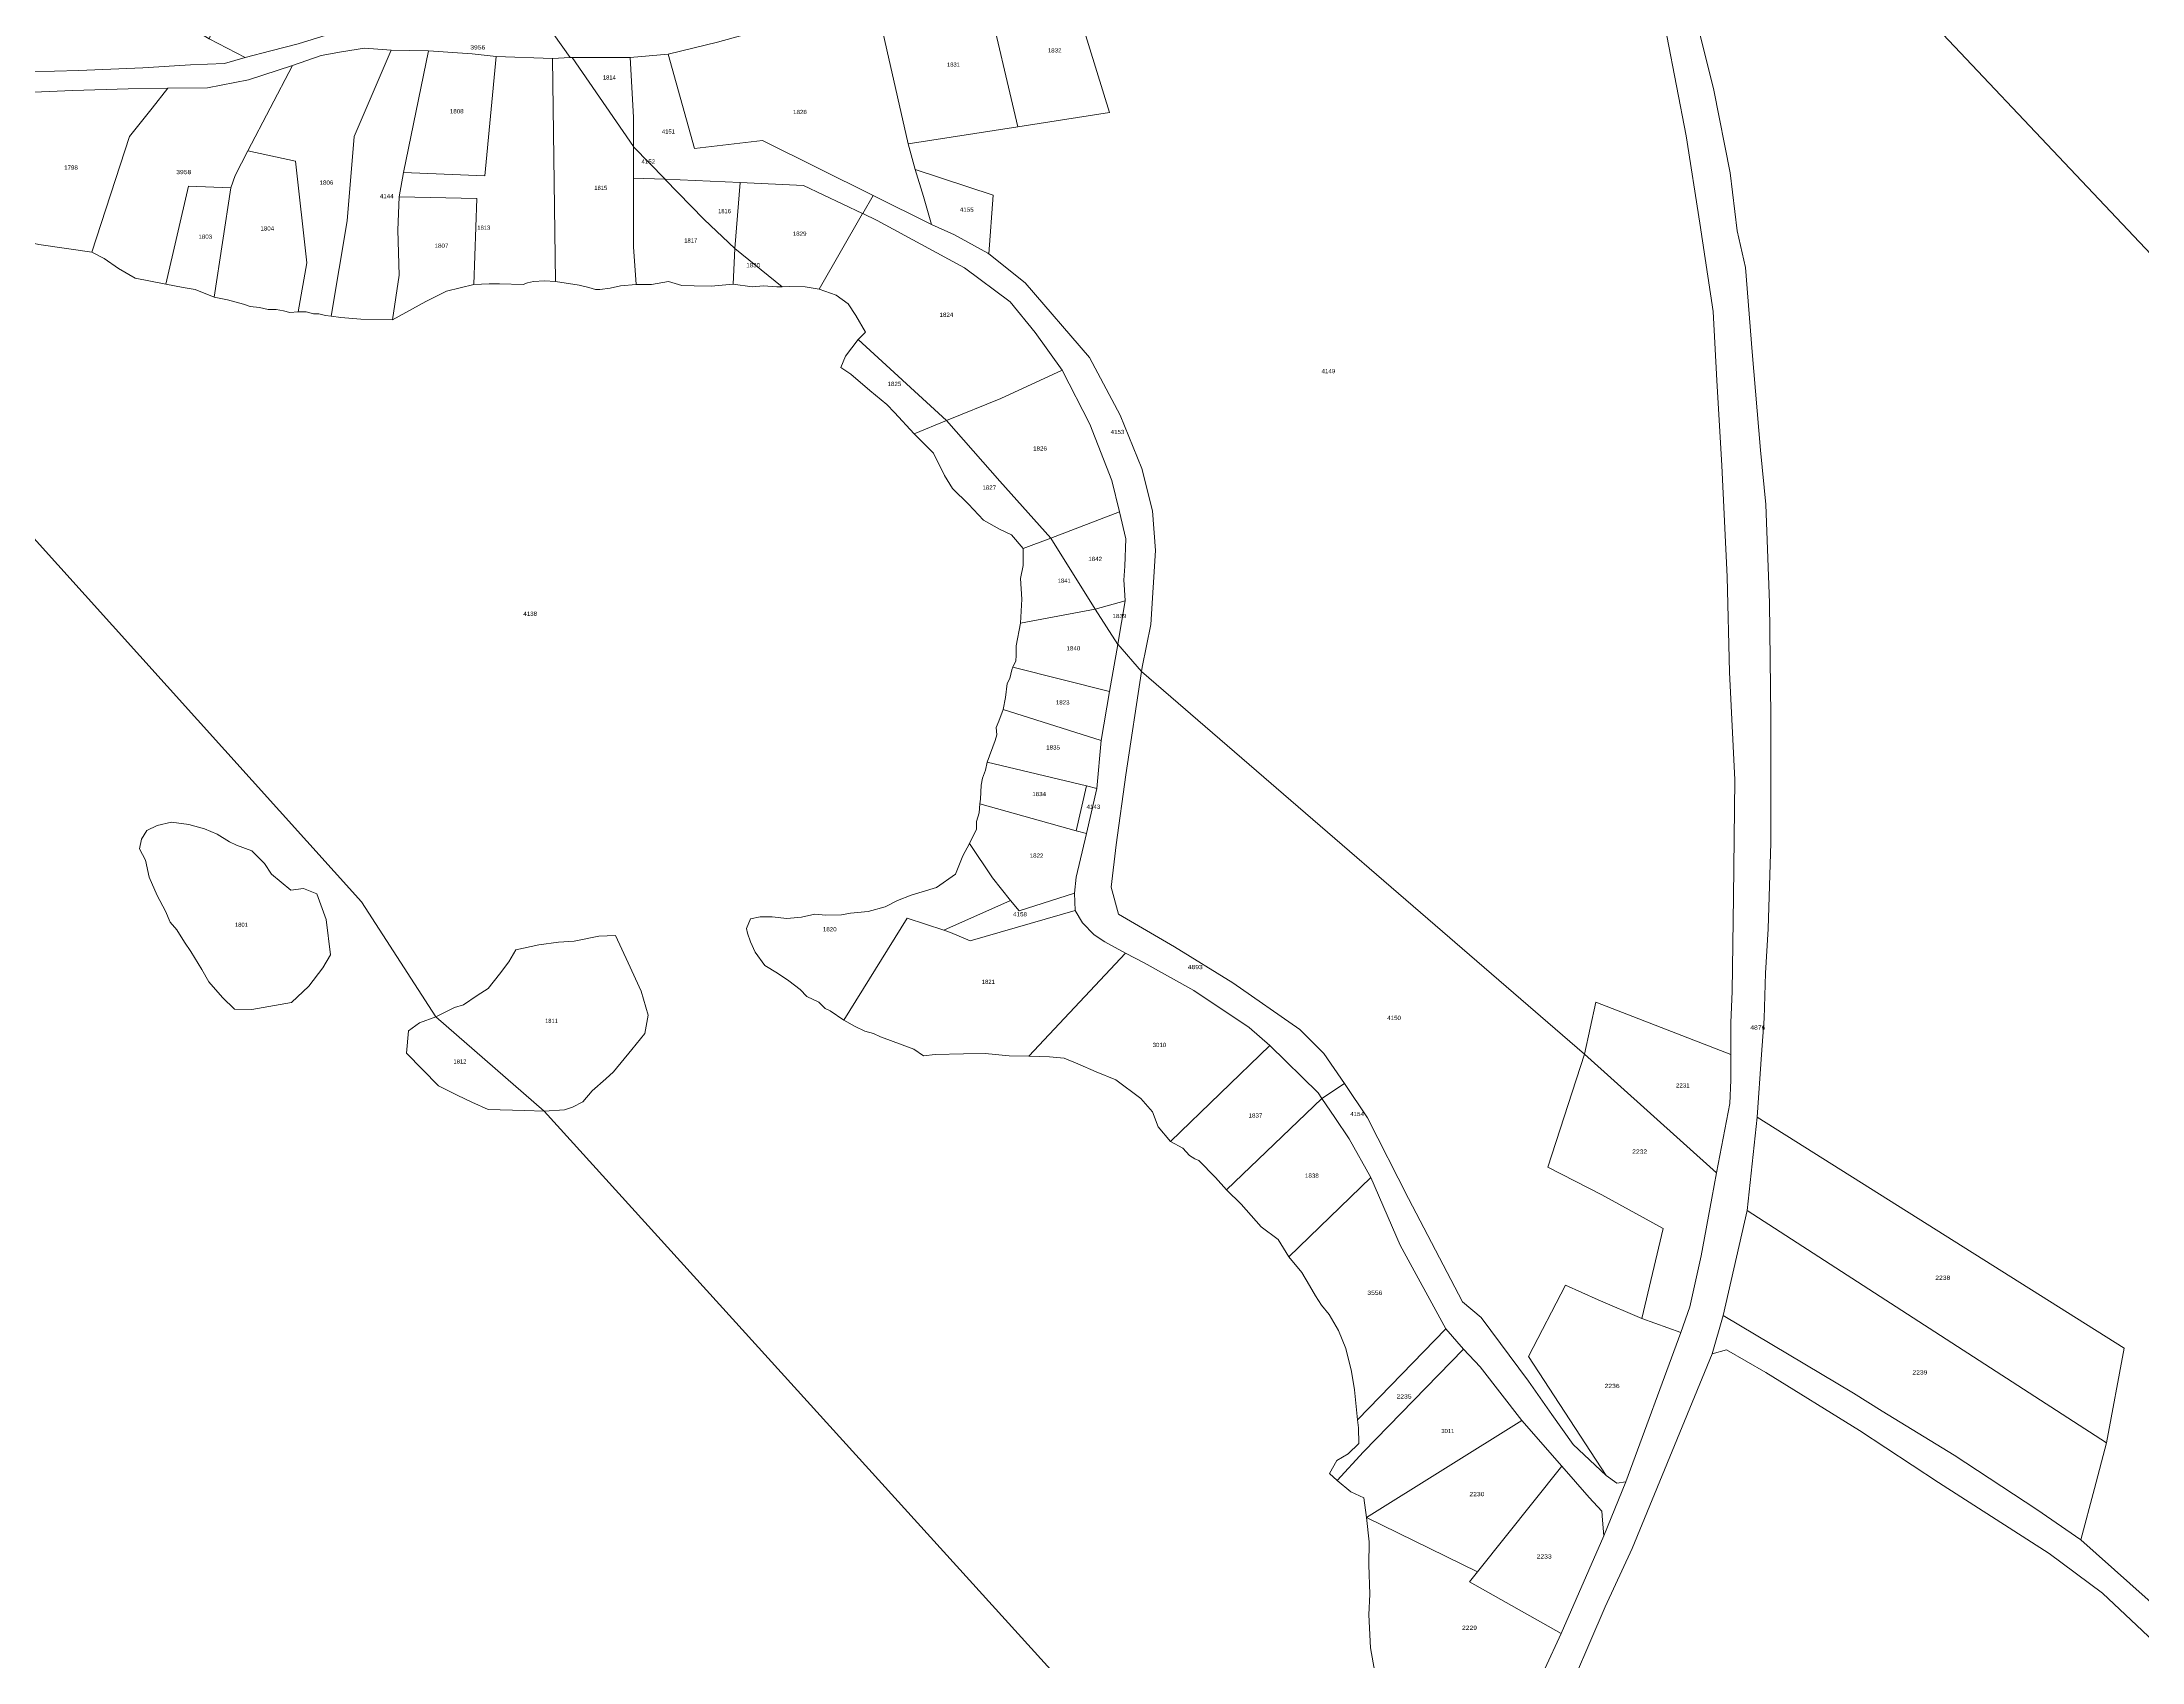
# Model space of a CAD drawing. Header units: metres. Extents: x 208626 to 229755, y 5040476 to 5064226.
# Drawn here: x 219559 to 220259, y 5056045 to 5056584 of the extents above; entities that cross this region are included whole.
import ezdxf

# ---------------------------------------------------------------- set-up
doc = ezdxf.new("R2010")
doc.units = ezdxf.units.M
doc.header["$LTSCALE"] = 0.56
doc.layers.add('6', color=7, linetype='Continuous', lineweight=13)
doc.layers.add('61', color=7, linetype='Continuous')

msp = doc.modelspace()

# ---------------------------------------------------------------- linework, layer by layer
at = {"layer": '6'}
msp.add_line((220120.2605, 5056149.2359), (220115.5779, 5056147.8946), dxfattribs=at)
for points in [[(220664.0159, 5056088.4382), (220078.8307, 5056707.2875), (220085.5501, 5056720.1766), (220092.7146, 5056735.8081), (220100.7552, 5056754.8874), (220106.828, 5056767.7474), (220111.4536, 5056776.252), (220119.3307, 5056794.8963), (220128.6185, 5056812.7574), (220136.1202, 5056822.0452), (220144.1151, 5056830.2815), (220151.0493, 5056833.945), (220156.0871, 5056836.2959), (220161.8889, 5056837.7834), (220171.5363, 5056839.0947), (220185.0596, 5056839.9063), (220204.7069, 5056840.2635), (220221.5784, 5056839.5425), (220238.8189, 5056839.9903), (220263.0003, 5056839.6545), (220293.339, 5056839.2067), (220328.3797, 5056838.423), (220358.2706, 5056838.535), (220828.8154, 5056342.8613)], [(220078.8307, 5056707.2875), (220664.0159, 5056088.4382), (220468.6114, 5055880.6926), (220238.2435, 5056086.0057), (220242.8441, 5056103.0937), (220246.7875, 5056118.21), (220252.7026, 5056149.7572), (220130.4574, 5056226.6533), (220131.991, 5056247.5063), (220132.8704, 5056259.4639), (220133.3071, 5056274.6021), (220134.1516, 5056289.3581), (220135.0057, 5056317.9711), (220135.0057, 5056360.2499), (220134.6467, 5056397.8438), (220133.3796, 5056430.5953), (220131.6599, 5056448.652), (220128.8418, 5056481.3445), (220126.6092, 5056509.4757), (220123.9022, 5056521.6784), (220121.4741, 5056540.9113), (220116.1157, 5056568.4174), (220109.6411, 5056594.316)], [(220100.4139, 5056586.5914), (220106.8198, 5056553.2808), (220111.4272, 5056524.2111), (220115.8925, 5056494.7403), (220117.0425, 5056471.8678), (220118.7622, 5056443.493), (220120.4819, 5056406.5197), (220121.3398, 5056374.77), (220123.0481, 5056338.897), (220122.621, 5056300.0346), (220122.194, 5056268.4322), (220121.7669, 5056258.1828), (220121.7669, 5056247.5063), (220076.7596, 5056264.9467), (220072.9676, 5056247.6119), (219925.4945, 5056374.9307), (219925.8015, 5056376.4621), (219928.6438, 5056390.6389), (219930.1559, 5056415.2103), (219929.1885, 5056428.4261), (219925.6119, 5056442.5358), (219918.4659, 5056460.296), (219908.2307, 5056479.474), (219886.8253, 5056504.3052), (219874.6782, 5056514.0208), (219876.1833, 5056533.4738), (219850.1313, 5056542.1067), (219847.8754, 5056550.5446), (219884.3897, 5056556.2881), (219914.8413, 5056560.9729), (219901.2876, 5056604.9199)], [(220109.6411, 5056594.316), (220116.1157, 5056568.4174), (220121.4741, 5056540.9113)], [(219729.833, 5056587.0118), (219735.3406, 5056579.2798), (219729.4014, 5056578.9566), (219710.6273, 5056579.6223), (219702.7329, 5056580.519), (219688.1195, 5056581.5837), (219675.7426, 5056581.8137), (219666.8389, 5056582.466), (219659.1569, 5056581.2609), (219652.351, 5056580.0192), (219642.865, 5056576.6708), (219628.1971, 5056571.8623), (219614.6029, 5056569.2763), (219601.3836, 5056569.098), (219588.1639, 5056568.9122), (219569.7046, 5056568.3353), (219546.2269, 5056567.2932)], [(219555.4816, 5056574.6054), (219571.6751, 5056574.9554), (219593.0671, 5056575.8344), (219608.8471, 5056576.838), (219620.192, 5056577.2833), (219627.0913, 5056579.3259), (219635.6606, 5056581.5373), (219644.6955, 5056583.9104), (219658.7698, 5056588.1924)], [(220059.8365, 5056042.9992), (220065.2642, 5056054.7774), (220079.488, 5056087.359), (220086.748, 5056105.2955), (220105.0733, 5056155), (220108.1115, 5056163.5591), (220111.8502, 5056180.4752), (220115.361, 5056199.6756), (220116.9475, 5056208.158), (220121.3932, 5056231.2471), (220121.7218, 5056238.9445), (220121.7669, 5056247.5063), (220121.7669, 5056258.1828), (220122.194, 5056268.4322), (220122.621, 5056300.0346), (220123.0481, 5056338.897), (220121.3398, 5056374.77), (220120.4819, 5056406.5197), (220118.7622, 5056443.493), (220117.0425, 5056471.8678), (220115.8925, 5056494.7403), (220111.4272, 5056524.2111), (220106.8198, 5056553.2808), (220100.4139, 5056586.5914)], [(219733.3822, 5056229.0635), (219736.1014, 5056229.9699), (219739.5457, 5056231.7827), (219742.5811, 5056235.4111), (219747.1595, 5056239.3965), (219749.6975, 5056241.7532), (219755.861, 5056249.1857), (219760.2117, 5056254.4428), (219761.2994, 5056260.6064), (219758.9428, 5056268.5827), (219754.6189, 5056277.9733), (219750.4226, 5056287.0734), (219744.8029, 5056286.8921), (219736.6452, 5056285.2606), (219731.3881, 5056284.898), (219724.862, 5056283.9916), (219717.2482, 5056282.3601), (219714.8915, 5056278.3719), (219711.8098, 5056274.2024), (219708.0029, 5056269.4891), (219704.3773, 5056267.1325), (219699.8452, 5056264.0507), (219696.7635, 5056263.1443), (219690.5999, 5056260.0625), (219665.7872, 5056298.316), (219436.2233, 5056552.9578)], [(219436.2233, 5056552.9578), (219665.7872, 5056298.316), (219690.5999, 5056260.0625), (219685.1615, 5056258.0684), (219681.5359, 5056255.3492), (219680.8108, 5056247.9167)], [(220121.4741, 5056540.9113), (220123.9022, 5056521.6784), (220126.6092, 5056509.4757), (220128.8418, 5056481.3445), (220131.6599, 5056448.652), (220133.3796, 5056430.5953), (220134.6467, 5056397.8438), (220135.0057, 5056360.2499), (220135.0057, 5056317.9711), (220134.1516, 5056289.3581), (220133.3071, 5056274.6021), (220132.8704, 5056259.4639), (220131.991, 5056247.5063), (220130.4574, 5056226.6533), (220127.139, 5056195.6074), (220119.1778, 5056160.6329), (220115.5779, 5056147.8946), (220088.8833, 5056083.0884), (220079.8506, 5056063.6598), (220064.968, 5056028.8519), (220052.5833, 5056001.5201), (220034.2197, 5055968.6365), (220009.8774, 5055928.0659), (220001.3844, 5055933.1617)], [(219558.4385, 5056517.085), (219576.0305, 5056514.5808), (219580.1999, 5056512.4054), (219584.9132, 5056509.1424), (219590.5329, 5056505.8793), (219600.6846, 5056503.8852), (219606.4856, 5056502.7975), (219610.4738, 5056502.0724), (219616.76, 5056499.5605), (219621.2506, 5056498.669), (219626.6003, 5056497.2175), (219628.787, 5056496.4366), (219631.9109, 5056496.1242), (219634.7225, 5056495.4994), (219637.4324, 5056495.4363), (219639.8769, 5056495.0308)], [(219639.8769, 5056495.0308), (219642.0167, 5056494.4586), (219644.7354, 5056494.705), (219647.4372, 5056494.705), (219649.8934, 5056493.9681), (219651.6128, 5056493.9681), (219653.8234, 5056493.4768), (219655.7884, 5056493.2312), (219658.9814, 5056492.74), (219665.6132, 5056492.2487), (219676.1265, 5056492.055), (219687.2279, 5056498.1437), (219694.1053, 5056501.5824), (219703.1933, 5056503.793), (219708.3514, 5056504.0386), (219711.7901, 5056504.0386), (219719.6499, 5056503.793), (219721.1237, 5056504.2842), (219723.0887, 5056504.7754), (219726.773, 5056505.0211), (219730.4573, 5056504.7754), (219738.3172, 5056503.5473), (219741.5103, 5056502.8105), (219743.7209, 5056502.0736), (219745.1946, 5056502.0736), (219748.6333, 5056502.5648), (219752.072, 5056503.3017), (219757.306, 5056503.7931), (219762.3881, 5056503.793), (219768.0068, 5056504.7916), (219772.5393, 5056503.4884), (219776.6341, 5056503.3017), (219782.2886, 5056503.1837), (219789.5792, 5056503.8852), (219795.9241, 5056502.9788), (219799.731, 5056503.3414), (219804.0817, 5056502.9788), (219805.8392, 5056503.0552), (219808.2512, 5056503.1601), (219813.5083, 5056502.9788)], [(219813.5083, 5056502.9788), (219818.2216, 5056502.2537), (219823.8413, 5056500.2596), (219827.8295, 5056497.3591), (219830.4303, 5056493.4947), (219833.6305, 5056487.9325), (219831.2426, 5056485.4954), (219826.9231, 5056479.9561), (219825.4728, 5056476.1493), (219828.7359, 5056473.9739), (219835.0807, 5056468.5355), (219840.759, 5056463.7997), (219843.3412, 5056461.2175), (219849.7966, 5056454.1165), (219856.2521, 5056447.6611), (219859.9162, 5056440.2557), (219862.6354, 5056435.9049), (219867.8925, 5056430.6478), (219872.9684, 5056425.3906), (219878.2255, 5056422.3089), (219882.2137, 5056420.496), (219886.1038, 5056415.9573), (219886.0855, 5056410.2206), (219885.2603, 5056405.8882), (219885.6729, 5056399.0801), (219885.2745, 5056391.0788), (219883.8453, 5056383.5148), (219883.8453, 5056380.2517), (219883.653, 5056378.509), (219882.7188, 5056376.3957), (219882.3489, 5056375.559), (219881.6699, 5056372.6379), (219880.7635, 5056371.0064), (219880.2196, 5056366.2931), (219879.4695, 5056362.3304), (219878.036, 5056358.4484), (219877.1379, 5056356.3226), (219877.3995, 5056353.9053), (219876.7753, 5056351.9719), (219874.1576, 5056344.8071)], [(219874.1576, 5056344.8071), (219873.6226, 5056342.1324), (219872.5527, 5056339.4576), (219872.1515, 5056337.1841), (219871.884, 5056332.5033), (219871.7497, 5056330.9807), (219871.4828, 5056327.9562), (219870.5467, 5056325.014), (219870.5467, 5056322.473), (219868.2551, 5056317.7098), (219865.9996, 5056313.6463), (219863.5923, 5056307.4943), (219857.3066, 5056303.081), (219848.8812, 5056300.54), (219844.3341, 5056298.8014), (219840.2224, 5056296.5982), (219834.5712, 5056295.0567), (219828.6868, 5056294.5218), (219825.6108, 5056293.9868), (219820.395, 5056293.8531), (219816.7841, 5056294.2543), (219812.3708, 5056293.1844), (219807.4225, 5056292.7832), (219802.6079, 5056293.3181), (219798.5958, 5056293.3181), (219795.3861, 5056292.6495), (219794.0487, 5056289.4398), (219794.3162, 5056287.8349), (219795.3861, 5056285.0264), (219796.8572, 5056281.5492), (219800.0669, 5056277.1359), (219804.3465, 5056274.5949), (219808.0912, 5056272.0539), (219811.8358, 5056269.1116), (219814.0719, 5056266.7872), (219818.0494, 5056264.9793), (219820.2189, 5056262.8098), (219821.8662, 5056262.0235), (219826.4132, 5056258.9476), (219830.23, 5056256.8684)], [(219830.23, 5056256.8684), (219833.3645, 5056255.3011), (219836.3094, 5056254.4934), (219838.6597, 5056253.4086), (219841.9843, 5056252.1666), (219849.6881, 5056249.2504), (219852.9423, 5056247.0809), (219856.873, 5056247.4649), (219866.2765, 5056247.7261), (219873.4476, 5056247.8089), (219881.5076, 5056247.0809), (219888.0161, 5056246.9001), (219894.8862, 5056246.7193), (219899.7718, 5056246.2577), (219904.3678, 5056244.4194), (219910.4203, 5056241.7184), (219916.9505, 5056239.1063), (219925.3091, 5056232.8374), (219929.2368, 5056228.4592), (219931.0447, 5056223.397), (219935.2029, 5056218.5156), (219939.2973, 5056216.3838), (219941.4595, 5056213.9027), (219943.3386, 5056212.7303), (219944.6041, 5056212.1879), (219950.2087, 5056206.5833), (219953.8494, 5056202.5032), (219958.706, 5056197.7245), (219965.3953, 5056190.1312), (219970.9998, 5056185.973), (219974.6157, 5056180.1876), (219978.9547, 5056174.9446), (219981.4858, 5056170.6056), (219983.4745, 5056167.1706), (219985.4633, 5056164.0971), (219987.9943, 5056161.0236), (219991.0678, 5056155.5998), (219993.5989, 5056149.6337), (219995.4068, 5056142.0404), (219996.4916, 5056135.8935)], [(219680.8108, 5056247.9167), (219691.5063, 5056237.0399), (219697.6699, 5056233.9581), (219702.5645, 5056231.6015), (219708.0029, 5056229.2448), (219720.1487, 5056228.8822), (219726.6748, 5056228.701), (219992.6061, 5055935.5227)], [(219992.6061, 5055935.5227), (219726.6748, 5056228.701), (219733.3822, 5056229.0635)], [(220115.5779, 5056147.8946), (220119.1778, 5056160.6329), (220162.6142, 5056134.8095), (220172.0725, 5056128.7906), (220196.1481, 5056114.1733), (220223.663, 5056096.1166), (220238.2435, 5056086.0057), (220468.6114, 5055880.6926), (220521.6123, 5055828.6936), (220555.8592, 5055794.3359), (220597.863, 5055753.4036), (220733.7763, 5055617.7871), (220810.0688, 5055544.8668)], [(220785.2178, 5055557.3933), (220573.4318, 5055761.9903), (220457.6117, 5055870.6924), (220300.6805, 5056016.3391), (220245.473, 5056068.2604), (220227.7278, 5056081.4051), (220190.9228, 5056105.0654), (220164.5924, 5056122.4182), (220133.3796, 5056141.6882), (220120.2605, 5056149.2359)], [(219996.4916, 5056135.8935), (219997.4232, 5056125.9221), (219997.7571, 5056123.238), (219997.9379, 5056117.995), (219994.3221, 5056114.5599), (219990.5254, 5056112.3904), (219988.1751, 5056108.0514), (219990.7062, 5056105.7011), (219995.226, 5056101.9045), (219999.5651, 5056099.9158), (220000.469, 5056093.4072), (220001.373, 5056085.2716), (220001.1922, 5056077.6783), (220001.5538, 5056067.9155), (220001.1922, 5056061.0454), (220001.7346, 5056050.017), (220003.1809, 5056041.8814)]]:
    msp.add_lwpolyline(points, dxfattribs=at)
for points in [[(219615.1153, 5056585.5423), (219631.1021, 5056625.5093), (219631.8705, 5056627.4305), (219638.5727, 5056620.1699), (219652.5354, 5056602.2976), (219663.0269, 5056589.5537), (219658.7698, 5056588.1924), (219644.6955, 5056583.9104), (219635.6606, 5056581.5373), (219627.0913, 5056579.3259)], [(219555.4816, 5056574.6054), (219556.9944, 5056605.6435), (219557.677, 5056619.6495), (219600.5261, 5056618.5367), (219590.8192, 5056600.0508), (219615.1153, 5056585.5423), (219627.0913, 5056579.3259), (219620.192, 5056577.2833), (219608.8471, 5056576.838), (219593.0671, 5056575.8344), (219571.6751, 5056574.9554)], [(219729.833, 5056587.0118), (219730.1808, 5056586.9989), (219756.7358, 5056586.7894), (219770.8336, 5056587.3423), (219781.0614, 5056590.6594), (219795.1475, 5056595.1495), (219833.8765, 5056605.0511), (219864.7806, 5056609.3858), (219871.8235, 5056610.1514), (219898.8043, 5056615.0953), (219901.2876, 5056604.9199), (219886.3054, 5056602.709), (219873.7884, 5056601.179), (219867.4043, 5056600.8189), (219855.9174, 5056599.6898), (219837.1762, 5056597.5701), (219828.3305, 5056595.6351), (219809.3159, 5056590.9824), (219795.981, 5056587.6486), (219784.3094, 5056584.4637), (219767.9846, 5056580.4058), (219755.2964, 5056579.3319), (219735.9737, 5056579.3143), (219735.3406, 5056579.2798)], [(219837.1762, 5056597.5701), (219855.9174, 5056599.6898), (219867.4043, 5056600.8189), (219873.7884, 5056601.179), (219884.3897, 5056556.2881), (219847.8754, 5056550.5446)], [(219873.7884, 5056601.179), (219886.3054, 5056602.709), (219901.2876, 5056604.9199), (219914.8413, 5056560.9729), (219884.3897, 5056556.2881)], [(219767.9846, 5056580.4058), (219784.3094, 5056584.4637), (219795.981, 5056587.6486), (219809.3159, 5056590.9824), (219828.3305, 5056595.6351), (219837.1762, 5056597.5701), (219847.8754, 5056550.5446), (219850.1313, 5056542.1067), (219852.9163, 5056533.0952), (219855.6195, 5056523.7381), (219836.2116, 5056533.376), (219799.3604, 5056551.6761), (219776.6791, 5056549.03)], [(219628.0048, 5056548.2356), (219642.865, 5056576.6708), (219652.351, 5056580.0192), (219659.1569, 5056581.2609), (219666.8389, 5056582.466), (219675.7426, 5056581.8137), (219663.3504, 5056553.0616), (219661.0987, 5056524.9149), (219655.7884, 5056493.2312), (219653.8234, 5056493.4768), (219651.6128, 5056493.9681), (219649.8934, 5056493.9681), (219647.4372, 5056494.705), (219644.7354, 5056494.705), (219647.5882, 5056511.0292), (219643.8353, 5056544.8053)], [(219655.7884, 5056493.2312), (219661.0987, 5056524.9149), (219663.3504, 5056553.0616), (219675.7426, 5056581.8137), (219688.1195, 5056581.5837), (219679.8632, 5056541.0524), (219678.3513, 5056532.9543), (219677.9867, 5056521.9126), (219678.362, 5056506.901), (219676.1265, 5056492.055), (219665.6132, 5056492.2487), (219658.9814, 5056492.74)], [(219678.3513, 5056532.9543), (219679.8632, 5056541.0524), (219706.884, 5056539.9265), (219710.6273, 5056579.6223), (219729.4014, 5056578.9566), (219730.4573, 5056504.7754), (219726.773, 5056505.0211), (219723.0887, 5056504.7754), (219721.1237, 5056504.2842), (219719.6499, 5056503.793), (219711.7901, 5056504.0386), (219708.3514, 5056504.0386), (219703.1933, 5056503.793), (219704.257, 5056532.4207)], [(219679.8632, 5056541.0524), (219688.1195, 5056581.5837), (219702.7329, 5056580.519), (219710.6273, 5056579.6223), (219706.884, 5056539.9265)], [(219729.4014, 5056578.9566), (219735.3406, 5056579.2798), (219735.9737, 5056579.3143), (219756.4223, 5056549.684), (219756.4223, 5056549.6453), (219756.4223, 5056539.1759), (219756.4223, 5056525.6655), (219756.4223, 5056516.2833), (219757.306, 5056503.7931), (219752.072, 5056503.3017), (219748.6333, 5056502.5648), (219745.1946, 5056502.0736), (219743.7209, 5056502.0736), (219741.5103, 5056502.8105), (219738.3172, 5056503.5473), (219730.4573, 5056504.7754)], [(219735.9737, 5056579.3143), (219755.2964, 5056579.3319), (219756.4223, 5056559.4416), (219756.4223, 5056549.684)], [(219755.2964, 5056579.3319), (219767.9846, 5056580.4058), (219776.6791, 5056549.03), (219799.3604, 5056551.6761), (219836.2116, 5056533.376), (219832.7517, 5056527.3904), (219832.6136, 5056527.4558), (219813.0007, 5056536.7461), (219791.8579, 5056537.706), (219766.8867, 5056538.8202), (219756.4223, 5056549.6453), (219756.4223, 5056549.684), (219756.4223, 5056559.4416)], [(219576.0305, 5056514.5808), (219588.6394, 5056553.0069), (219596.1735, 5056562.4439), (219601.3836, 5056569.098), (219614.6029, 5056569.2763), (219628.1971, 5056571.8623), (219642.865, 5056576.6708), (219628.0048, 5056548.2356), (219623.7307, 5056540.0571), (219622.3785, 5056536.0007), (219608.1828, 5056536.5489), (219600.6846, 5056503.8852), (219590.5329, 5056505.8793), (219584.9132, 5056509.1424), (219580.1999, 5056512.4054)], [(219532.2264, 5056524.7783), (219540.6307, 5056551.1852), (219544.0474, 5056560.929), (219546.2269, 5056567.2932), (219569.7046, 5056568.3353), (219588.1639, 5056568.9122), (219601.3836, 5056569.098), (219596.1735, 5056562.4439), (219588.6394, 5056553.0069), (219576.0305, 5056514.5808), (219558.4385, 5056517.085), (219549.5635, 5056519.1128), (219544.125, 5056520.7443), (219534.7935, 5056524.3505)], [(219756.4223, 5056539.1759), (219756.4223, 5056549.6453), (219766.8867, 5056538.8202), (219766.8505, 5056538.8218)], [(219616.76, 5056499.5605), (219622.3785, 5056536.0007), (219623.7307, 5056540.0571), (219628.0048, 5056548.2356), (219643.8353, 5056544.8053), (219647.5882, 5056511.0292), (219644.7354, 5056494.705), (219642.0167, 5056494.4586), (219639.8769, 5056495.0308), (219637.4324, 5056495.4363), (219634.7225, 5056495.4994), (219631.9109, 5056496.1242), (219628.787, 5056496.4366), (219626.6003, 5056497.2175), (219621.2506, 5056498.669)], [(219600.6846, 5056503.8852), (219608.1828, 5056536.5489), (219622.3785, 5056536.0007), (219616.76, 5056499.5605), (219610.4738, 5056502.0724), (219606.4856, 5056502.7975)], [(219756.4223, 5056516.2833), (219756.4223, 5056525.6655), (219756.4223, 5056539.1759), (219766.8505, 5056538.8218), (219779.8875, 5056525.3712), (219790.1585, 5056515.7043), (219789.5792, 5056503.8852), (219782.2886, 5056503.1837), (219776.6341, 5056503.3017), (219772.5393, 5056503.4884), (219768.0068, 5056504.7916), (219762.3881, 5056503.793), (219757.306, 5056503.7931)], [(219766.8505, 5056538.8218), (219766.8867, 5056538.8202), (219791.8579, 5056537.706), (219790.1585, 5056515.7043), (219779.8875, 5056525.3712)], [(219790.1585, 5056515.7043), (219791.8579, 5056537.706), (219813.0007, 5056536.7461), (219832.6136, 5056527.4558), (219818.2216, 5056502.2537), (219813.5083, 5056502.9788), (219808.2512, 5056503.1601), (219805.8392, 5056503.0552)], [(219850.1313, 5056542.1067), (219876.1833, 5056533.4738), (219874.6782, 5056514.0208), (219874.382, 5056514.2577), (219863.3052, 5056520.3499), (219855.6195, 5056523.7381), (219852.9163, 5056533.0952)], [(219676.1265, 5056492.055), (219678.362, 5056506.901), (219677.9867, 5056521.9126), (219678.3513, 5056532.9543), (219704.257, 5056532.4207), (219703.1933, 5056503.793), (219694.1053, 5056501.5824), (219687.2279, 5056498.1437)], [(219832.7517, 5056527.3904), (219836.2116, 5056533.376), (219855.6195, 5056523.7381), (219863.3052, 5056520.3499), (219874.382, 5056514.2577), (219874.6782, 5056514.0208), (219886.8253, 5056504.3052), (219908.2307, 5056479.474), (219918.4659, 5056460.296), (219925.6119, 5056442.5358), (219929.1885, 5056428.4261), (219930.1559, 5056415.2103), (219928.6438, 5056390.6389), (219925.8015, 5056376.4621), (219925.4945, 5056374.9307), (219917.6596, 5056384.1098), (219920.0569, 5056398.4937), (219919.7822, 5056403.9185), (219919.6045, 5056405.3406), (219919.96, 5056410.0515), (219920.3479, 5056419.176), (219918.2444, 5056428.0984), (219915.6906, 5056438.5673), (219908.339, 5056457.3175), (219899.1582, 5056475.3157), (219890.0856, 5056487.7904), (219881.7692, 5056497.997), (219866.6483, 5056509.3377), (219837.5313, 5056525.1263)], [(219818.2216, 5056502.2537), (219832.6136, 5056527.4558), (219832.7517, 5056527.3904), (219837.5313, 5056525.1263), (219866.6483, 5056509.3377), (219881.7692, 5056497.997), (219890.0856, 5056487.7904), (219899.1582, 5056475.3157), (219878.745, 5056465.8652), (219860.6472, 5056458.5202), (219831.2426, 5056485.4954), (219833.6305, 5056487.9325), (219830.4303, 5056493.4947), (219827.8295, 5056497.3591), (219823.8413, 5056500.2596)], [(219789.5792, 5056503.8852), (219790.1585, 5056515.7043), (219805.8392, 5056503.0552), (219804.0817, 5056502.9788), (219799.731, 5056503.3414), (219795.9241, 5056502.9788)], [(219825.4728, 5056476.1493), (219826.9231, 5056479.9561), (219831.2426, 5056485.4954), (219860.6472, 5056458.5202), (219849.7966, 5056454.1165), (219843.3412, 5056461.2175), (219840.759, 5056463.7997), (219835.0807, 5056468.5355), (219828.7359, 5056473.9739)], [(219860.6472, 5056458.5202), (219878.745, 5056465.8652), (219899.1582, 5056475.3157), (219908.339, 5056457.3175), (219915.6906, 5056438.5673), (219918.2444, 5056428.0984), (219895.2855, 5056419.3351), (219878.3686, 5056438.3695)], [(219849.7966, 5056454.1165), (219860.6472, 5056458.5202), (219878.3686, 5056438.3695), (219895.2855, 5056419.3351), (219886.1038, 5056415.9573), (219882.2137, 5056420.496), (219878.2255, 5056422.3089), (219872.9684, 5056425.3906), (219867.8925, 5056430.6478), (219862.6354, 5056435.9049), (219859.9162, 5056440.2557), (219856.2521, 5056447.6611)], [(219895.2855, 5056419.3351), (219918.2444, 5056428.0984), (219920.3479, 5056419.176), (219919.96, 5056410.0515), (219919.6045, 5056405.3406), (219919.7822, 5056403.9185), (219920.0569, 5056398.4937), (219910.0478, 5056395.7602)], [(219885.2603, 5056405.8882), (219886.0855, 5056410.2206), (219886.1038, 5056415.9573), (219895.2855, 5056419.3351), (219910.0478, 5056395.7602), (219885.2745, 5056391.0788), (219885.6729, 5056399.0801)], [(219882.7188, 5056376.3957), (219883.653, 5056378.509), (219883.8453, 5056380.2517), (219883.8453, 5056383.5148), (219885.2745, 5056391.0788), (219910.0478, 5056395.7602), (219917.6402, 5056383.9934), (219914.9005, 5056368.3503)], [(219910.0478, 5056395.7602), (219920.0569, 5056398.4937), (219917.6596, 5056384.1098), (219917.6402, 5056383.9934)], [(219903.2755, 5056301.2442), (219903.7327, 5056306.4778), (219907.1615, 5056321.0289), (219910.7058, 5056336.0698), (219912.0455, 5056352.0492), (219914.9005, 5056368.3503), (219917.6402, 5056383.9934), (219917.6596, 5056384.1098), (219925.4945, 5056374.9307), (219920.3504, 5056340.6298), (219917.0637, 5056317.2727), (219915.4482, 5056303.1736), (219917.923, 5056294.2028), (219936.4833, 5056283.3759), (219955.9717, 5056271.3116), (219978.2442, 5056255.8447), (219986.287, 5056247.8018), (219993.0639, 5056237.8526), (219985.5989, 5056232.8763), (219984.338, 5056234.7678), (219968.2033, 5056250.4689), (219961.4049, 5056256.5341), (219942.9741, 5056268.7781), (219926.4285, 5056277.9701), (219920.1972, 5056281.2506), (219913.327, 5056285.0473), (219909.8234, 5056287.3053), (219905.9145, 5056291.375), (219903.4486, 5056295.4348)], [(219879.4695, 5056362.3304), (219880.2196, 5056366.2931), (219880.7635, 5056371.0064), (219881.6699, 5056372.6379), (219882.3489, 5056375.559), (219882.7188, 5056376.3957), (219914.9005, 5056368.3503), (219912.0455, 5056352.0492)], [(219915.4482, 5056303.1736), (219917.0637, 5056317.2727), (219920.3504, 5056340.6298), (219925.4945, 5056374.9307), (220072.9676, 5056247.6119), (220060.8378, 5056210.0624), (220078.7795, 5056200.7822), (220099.1959, 5056189.646), (220092.0811, 5056159.6401), (220077.5421, 5056165.8269), (220066.7152, 5056170.7763), (220054.3417, 5056146.9572), (220080.2808, 5056107.3614), (220069.2089, 5056117.7124), (220062.1326, 5056127.6796), (220054.3789, 5056138.7563), (220038.5654, 5056159.9494), (220032.3786, 5056165.2082), (220014.4369, 5056199.5449), (220000.8259, 5056226.4574), (219993.0639, 5056237.8526), (219986.287, 5056247.8018), (219978.2442, 5056255.8447), (219955.9717, 5056271.3116), (219936.4833, 5056283.3759), (219917.923, 5056294.2028)], [(219874.1576, 5056344.8071), (219876.7753, 5056351.9719), (219877.3995, 5056353.9053), (219877.1379, 5056356.3226), (219878.036, 5056358.4484), (219879.4695, 5056362.3304), (219912.0455, 5056352.0492), (219910.7058, 5056336.0698), (219907.2074, 5056336.9061)], [(219871.7497, 5056330.9807), (219871.884, 5056332.5033), (219872.1515, 5056337.1841), (219872.5527, 5056339.4576), (219873.6226, 5056342.1324), (219874.1576, 5056344.8071), (219907.2074, 5056336.9061), (219903.7762, 5056321.9802)], [(219903.7762, 5056321.9802), (219907.2074, 5056336.9061), (219910.7058, 5056336.0698), (219907.1615, 5056321.0289)], [(219868.2551, 5056317.7098), (219870.5467, 5056322.473), (219870.5467, 5056325.014), (219871.4828, 5056327.9562), (219871.7497, 5056330.9807), (219903.7762, 5056321.9802), (219907.1615, 5056321.0289), (219903.7327, 5056306.4778), (219903.2755, 5056301.2442), (219884.8088, 5056295.2872), (219881.9614, 5056298.799), (219875.8733, 5056306.3076)], [(219591.8779, 5056315.9628), (219592.6011, 5056319.2171), (219594.409, 5056322.1098), (219597.8441, 5056323.7369), (219602.5571, 5056324.7871), (219608.3301, 5056324.0985), (219613.573, 5056322.6521), (219617.7313, 5056320.8442), (219621.9211, 5056318.2331), (219624.2398, 5056317.2284), (219629.3688, 5056315.254), (219633.5396, 5056311.0833), (219635.9228, 5056307.5083), (219642.3191, 5056302.2226), (219646.4773, 5056302.765), (219650.9971, 5056300.957), (219654.0706, 5056292.4598), (219655.5169, 5056280.7083), (219652.9858, 5056276.3692), (219648.2852, 5056270.2223), (219642.4998, 5056264.7985), (219629.302, 5056262.4482), (219623.5166, 5056262.629), (219619.5392, 5056266.4257), (219615.0194, 5056271.6686), (219612.6691, 5056275.8269), (219609.0532, 5056281.793), (219606.8837, 5056284.8665), (219604.3526, 5056289.0247), (219602.1831, 5056291.5558), (219600.556, 5056295.1717), (219597.8441, 5056300.4147), (219595.1322, 5056306.5616), (219593.8667, 5056312.1662)], [(219794.0487, 5056289.4398), (219795.3861, 5056292.6495), (219798.5958, 5056293.3181), (219802.6079, 5056293.3181), (219807.4225, 5056292.7832), (219812.3708, 5056293.1844), (219816.7841, 5056294.2543), (219820.395, 5056293.8531), (219825.6108, 5056293.9868), (219828.6868, 5056294.5218), (219834.5712, 5056295.0567), (219840.2224, 5056296.5982), (219844.3341, 5056298.8014), (219848.8812, 5056300.54), (219857.3066, 5056303.081), (219863.5923, 5056307.4943), (219865.9996, 5056313.6463), (219868.2551, 5056317.7098), (219875.8733, 5056306.3076), (219881.9614, 5056298.799), (219859.6857, 5056288.8818), (219847.5248, 5056292.9119), (219826.4132, 5056258.9476), (219821.8662, 5056262.0235), (219820.2189, 5056262.8098), (219818.0494, 5056264.9793), (219814.0719, 5056266.7872), (219811.8358, 5056269.1116), (219808.0912, 5056272.0539), (219804.3465, 5056274.5949), (219800.0669, 5056277.1359), (219796.8572, 5056281.5492), (219795.3861, 5056285.0264), (219794.3162, 5056287.8349)], [(219859.6857, 5056288.8818), (219881.9614, 5056298.799), (219884.8088, 5056295.2872), (219903.2755, 5056301.2442), (219903.4486, 5056295.4348), (219868.5191, 5056285.3236), (219861.982, 5056288.1208)], [(219826.4132, 5056258.9476), (219847.5248, 5056292.9119), (219859.6857, 5056288.8818), (219861.982, 5056288.1208), (219868.5191, 5056285.3236), (219903.4486, 5056295.4348), (219905.9145, 5056291.375), (219909.8234, 5056287.3053), (219913.327, 5056285.0473), (219920.1972, 5056281.2506), (219888.0161, 5056246.9001), (219881.5076, 5056247.0809), (219873.4476, 5056247.8089), (219866.2765, 5056247.7261), (219856.873, 5056247.4649), (219852.9423, 5056247.0809), (219849.6881, 5056249.2504), (219841.9843, 5056252.1666), (219838.6597, 5056253.4086), (219836.3094, 5056254.4934), (219833.3645, 5056255.3011), (219830.23, 5056256.8684)], [(219690.5999, 5056260.0625), (219696.7635, 5056263.1443), (219699.8452, 5056264.0507), (219704.3773, 5056267.1325), (219708.0029, 5056269.4891), (219711.8098, 5056274.2024), (219714.8915, 5056278.3719), (219717.2482, 5056282.3601), (219724.862, 5056283.9916), (219731.3881, 5056284.898), (219736.6452, 5056285.2606), (219744.8029, 5056286.8921), (219750.4226, 5056287.0734), (219754.6189, 5056277.9733), (219758.9428, 5056268.5827), (219761.2994, 5056260.6064), (219760.2117, 5056254.4428), (219755.861, 5056249.1857), (219749.6975, 5056241.7532), (219747.1595, 5056239.3965), (219742.5811, 5056235.4111), (219739.5457, 5056231.7827), (219736.1014, 5056229.9699), (219733.3822, 5056229.0635), (219726.6748, 5056228.701)], [(219888.0161, 5056246.9001), (219920.1972, 5056281.2506), (219926.4285, 5056277.9701), (219942.9741, 5056268.7781), (219961.4049, 5056256.5341), (219968.2033, 5056250.4689), (219935.2029, 5056218.5156), (219931.0447, 5056223.397), (219929.2368, 5056228.4592), (219925.3091, 5056232.8374), (219916.9505, 5056239.1063), (219910.4203, 5056241.7184), (219904.3678, 5056244.4194), (219899.7718, 5056246.2577), (219894.8862, 5056246.7193)], [(220072.9676, 5056247.6119), (220076.7596, 5056264.9467), (220121.7669, 5056247.5063), (220121.7218, 5056238.9445), (220121.3932, 5056231.2471), (220116.9475, 5056208.158)], [(219680.8108, 5056247.9167), (219681.5359, 5056255.3492), (219685.1615, 5056258.0684), (219690.5999, 5056260.0625), (219726.6748, 5056228.701), (219720.1487, 5056228.8822), (219708.0029, 5056229.2448), (219702.5645, 5056231.6015), (219697.6699, 5056233.9581), (219691.5063, 5056237.0399)], [(219935.2029, 5056218.5156), (219968.2033, 5056250.4689), (219984.338, 5056234.7678), (219985.5989, 5056232.8763), (219953.8494, 5056202.5032), (219950.2087, 5056206.5833), (219944.6041, 5056212.1879), (219943.3386, 5056212.7303), (219941.4595, 5056213.9027), (219939.2973, 5056216.3838)], [(220060.8378, 5056210.0624), (220072.9676, 5056247.6119), (220116.9475, 5056208.158), (220115.361, 5056199.6756), (220111.8502, 5056180.4752), (220108.1115, 5056163.5591), (220105.0733, 5056155), (220092.0811, 5056159.6401), (220099.1959, 5056189.646), (220078.7795, 5056200.7822)], [(219985.5989, 5056232.8763), (219993.0639, 5056237.8526), (220000.8259, 5056226.4574), (220014.4369, 5056199.5449), (220032.3786, 5056165.2082), (220038.5654, 5056159.9494), (220054.3789, 5056138.7563), (220062.1326, 5056127.6796), (220069.2089, 5056117.7124), (220080.2808, 5056107.3614), (220083.7586, 5056104.8684), (220086.748, 5056105.2955), (220079.488, 5056087.359), (220079.061, 5056092.4837), (220078.7621, 5056095.5568), (220074.5804, 5056100.1024), (220065.4557, 5056110.5107), (220052.1636, 5056125.7412), (220038.256, 5056143.5544), (220032.6879, 5056149.4319), (220026.8105, 5056156.2373), (220011.6528, 5056184.0779), (220001.8639, 5056206.5279), (219994.6837, 5056219.4196), (219989.8532, 5056226.495)], [(219953.8494, 5056202.5032), (219985.5989, 5056232.8763), (219989.8532, 5056226.495), (219994.6837, 5056219.4196), (220001.8639, 5056206.5279), (219974.6157, 5056180.1876), (219970.9998, 5056185.973), (219965.3953, 5056190.1312), (219958.706, 5056197.7245)], [(220127.139, 5056195.6074), (220130.4574, 5056226.6533), (220252.7026, 5056149.7572), (220246.7875, 5056118.21)], [(219974.6157, 5056180.1876), (220001.8639, 5056206.5279), (220011.6528, 5056184.0779), (220026.8105, 5056156.2373), (219997.4232, 5056125.9221), (219996.4916, 5056135.8935), (219995.4068, 5056142.0404), (219993.5989, 5056149.6337), (219991.0678, 5056155.5998), (219987.9943, 5056161.0236), (219985.4633, 5056164.0971), (219983.4745, 5056167.1706), (219981.4858, 5056170.6056), (219978.9547, 5056174.9446)], [(220119.1778, 5056160.6329), (220127.139, 5056195.6074), (220246.7875, 5056118.21), (220242.8441, 5056103.0937), (220238.2435, 5056086.0057), (220223.663, 5056096.1166), (220196.1481, 5056114.1733), (220172.0725, 5056128.7906), (220162.6142, 5056134.8095)], [(220054.3417, 5056146.9572), (220066.7152, 5056170.7763), (220077.5421, 5056165.8269), (220092.0811, 5056159.6401), (220105.0733, 5056155), (220086.748, 5056105.2955), (220083.7586, 5056104.8684), (220080.2808, 5056107.3614)], [(219988.1751, 5056108.0514), (219990.5254, 5056112.3904), (219994.3221, 5056114.5599), (219997.9379, 5056117.995), (219997.7571, 5056123.238), (219997.4232, 5056125.9221), (220026.8105, 5056156.2373), (220032.6879, 5056149.4319), (219999.4946, 5056115.216), (219990.7062, 5056105.7011)], [(219990.7062, 5056105.7011), (219999.4946, 5056115.216), (220032.6879, 5056149.4319), (220038.256, 5056143.5544), (220052.1636, 5056125.7412), (220000.469, 5056093.4072), (219999.5651, 5056099.9158), (219995.226, 5056101.9045)], [(220009.8774, 5055928.0659), (220034.2197, 5055968.6365), (220052.5833, 5056001.5201), (220064.968, 5056028.8519), (220079.8506, 5056063.6598), (220088.8833, 5056083.0884), (220115.5779, 5056147.8946), (220120.2605, 5056149.2359), (220133.3796, 5056141.6882), (220164.5924, 5056122.4182), (220190.9228, 5056105.0654), (220227.7278, 5056081.4051), (220245.473, 5056068.2604), (220300.6805, 5056016.3391), (220457.6117, 5055870.6924), (220264.5637, 5055667.2592), (220020.5538, 5055895.1823), (220032.9386, 5055907.14)], [(220000.469, 5056093.4072), (220052.1636, 5056125.7412), (220065.4557, 5056110.5107), (220037.4177, 5056075.3684)], [(220034.7147, 5056071.9805), (220037.4177, 5056075.3684), (220065.4557, 5056110.5107), (220074.5804, 5056100.1024), (220078.7621, 5056095.5568), (220079.061, 5056092.4837), (220079.488, 5056087.359), (220065.2642, 5056054.7774)], [(219999.3843, 5056026.8756), (220001.373, 5056033.7457), (220002.4577, 5056037.9039), (220003.1809, 5056041.8814), (220001.7346, 5056050.017), (220001.1922, 5056061.0454), (220001.5538, 5056067.9155), (220001.1922, 5056077.6783), (220001.373, 5056085.2716), (220000.469, 5056093.4072), (220037.4177, 5056075.3684), (220034.7147, 5056071.9805), (220065.2642, 5056054.7774), (220059.8365, 5056042.9992), (220051.4074, 5056023.4304), (220024.0411, 5056035.8696), (220017.6112, 5056018.685)]]:
    msp.add_lwpolyline(points, close=True, dxfattribs=at)

# ---------------------------------------------------------------- texts
at = {"layer": '61'}
for s, width, p in [('3956', 1.2, (219702.0469, 5056582)), ('1832', 1.1, (219894.3125, 5056581)), ('1808', 1.1, (219695.25, 5056560.75)), ('1828', 1.1, (219809.5156, 5056560.5)), ('1798', 1.1, (219566.8125, 5056542)), ('4152', 1.1, (219759.0391, 5056544)), ('3958', 1.2, (219604.1563, 5056540.5)), ('1806', 1.1, (219651.875, 5056537)), ('4144', 1.1, (219671.9531, 5056532.5)), ('4155', 1.1, (219865.0703, 5056528)), ('1804', 1.1, (219632.1719, 5056521.75)), ('1803', 1.1, (219611.5313, 5056519)), ('1807', 1.1, (219690.1875, 5056516)), ('1829', 1.1, (219809.4141, 5056520)), ('1830', 1.1, (219793.9453, 5056509.5)), ('1824', 1.1, (219858.2813, 5056493)), ('4149', 1.1, (219985.4688, 5056474.25)), ('1825', 1.1, (219840.9688, 5056470)), ('4153', 1.1, (219915.2578, 5056454)), ('1826', 1.1, (219889.4531, 5056448.5)), ('1827', 1.1, (219872.5469, 5056435.5)), ('1842', 1.1, (219907.8125, 5056411.75)), ('4138', 1.1, (219719.7031, 5056393.5)), ('1839', 1.1, (219915.915, 5056392.7491)), ('1840', 1.1, (219900.5703, 5056382)), ('1823', 1.1, (219897, 5056364)), ('1835', 1.1, (219893.7891, 5056349)), ('1834', 1.1, (219889.1719, 5056333.5)), ('4143', 1.1, (219907.2344, 5056329.25)), ('1822', 1.1, (219888.3047, 5056313)), ('4158', 1.1, (219882.7969, 5056293.5)), ('1820', 1.1, (219819.4531, 5056288.5)), ('4893', 1.2, (219940.9161, 5056275.9115)), ('1811', 0.85, (219726.9609, 5056258)), ('4150', 1.1, (220007.3281, 5056259)), ('4876', 1.2, (220128.2272, 5056255.7794)), ('3010', 1.1, (219929.2031, 5056250)), ('2231', 1.1, (220103.4609, 5056236.5)), ('1837', 1.1, (219961.1797, 5056226.5)), ('4154', 1.1, (219995.0156, 5056227)), ('2232', 1.2, (220088.8906, 5056214.5)), ('1838', 1.1, (219979.9609, 5056206.5)), ('2238', 1.2, (220189.8125, 5056172.5)), ('3556', 1.2, (220000.7188, 5056167.5)), ('2236', 1.2, (220079.7031, 5056136.5)), ('2239', 1.2, (220182.1953, 5056141)), ('2235', 1.2, (220010.4375, 5056133)), ('2230', 1.2, (220034.7031, 5056100.5)), ('2233', 1.2, (220057.0938, 5056079.75)), ('2229', 1.2, (220032.2266, 5056056))]:
    msp.add_text(s, height=1.4, dxfattribs=dict(at, width=width)).set_placement(p)
for s, p in [('1831', (219860.7813, 5056576.25)), ('1814', (219746.2031, 5056572)), ('4151', (219765.875, 5056554)), ('1815', (219743.3594, 5056535.25)), ('1816', (219784.5469, 5056527.5)), ('1813', (219704.4063, 5056522)), ('1817', (219773.2969, 5056517.75)), ('1841', (219897.6563, 5056404.5)), ('1801', (219623.7031, 5056290)), ('1821', (219872.3828, 5056271)), ('1812', (219696.4609, 5056244.5)), ('3011', (220025.3828, 5056121.5))]:
    msp.add_text(s, height=1.4, dxfattribs=at).set_placement(p)

doc.saveas('drawing.dxf')
